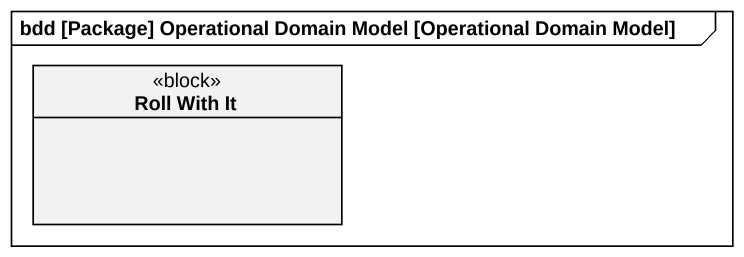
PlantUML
@startuml
mainframe bdd [Package] Operational Domain Model [Operational Domain Model]
hide circle
hide empty members
class "Roll With It" as Roll_With_It <<block>>
@enduml
